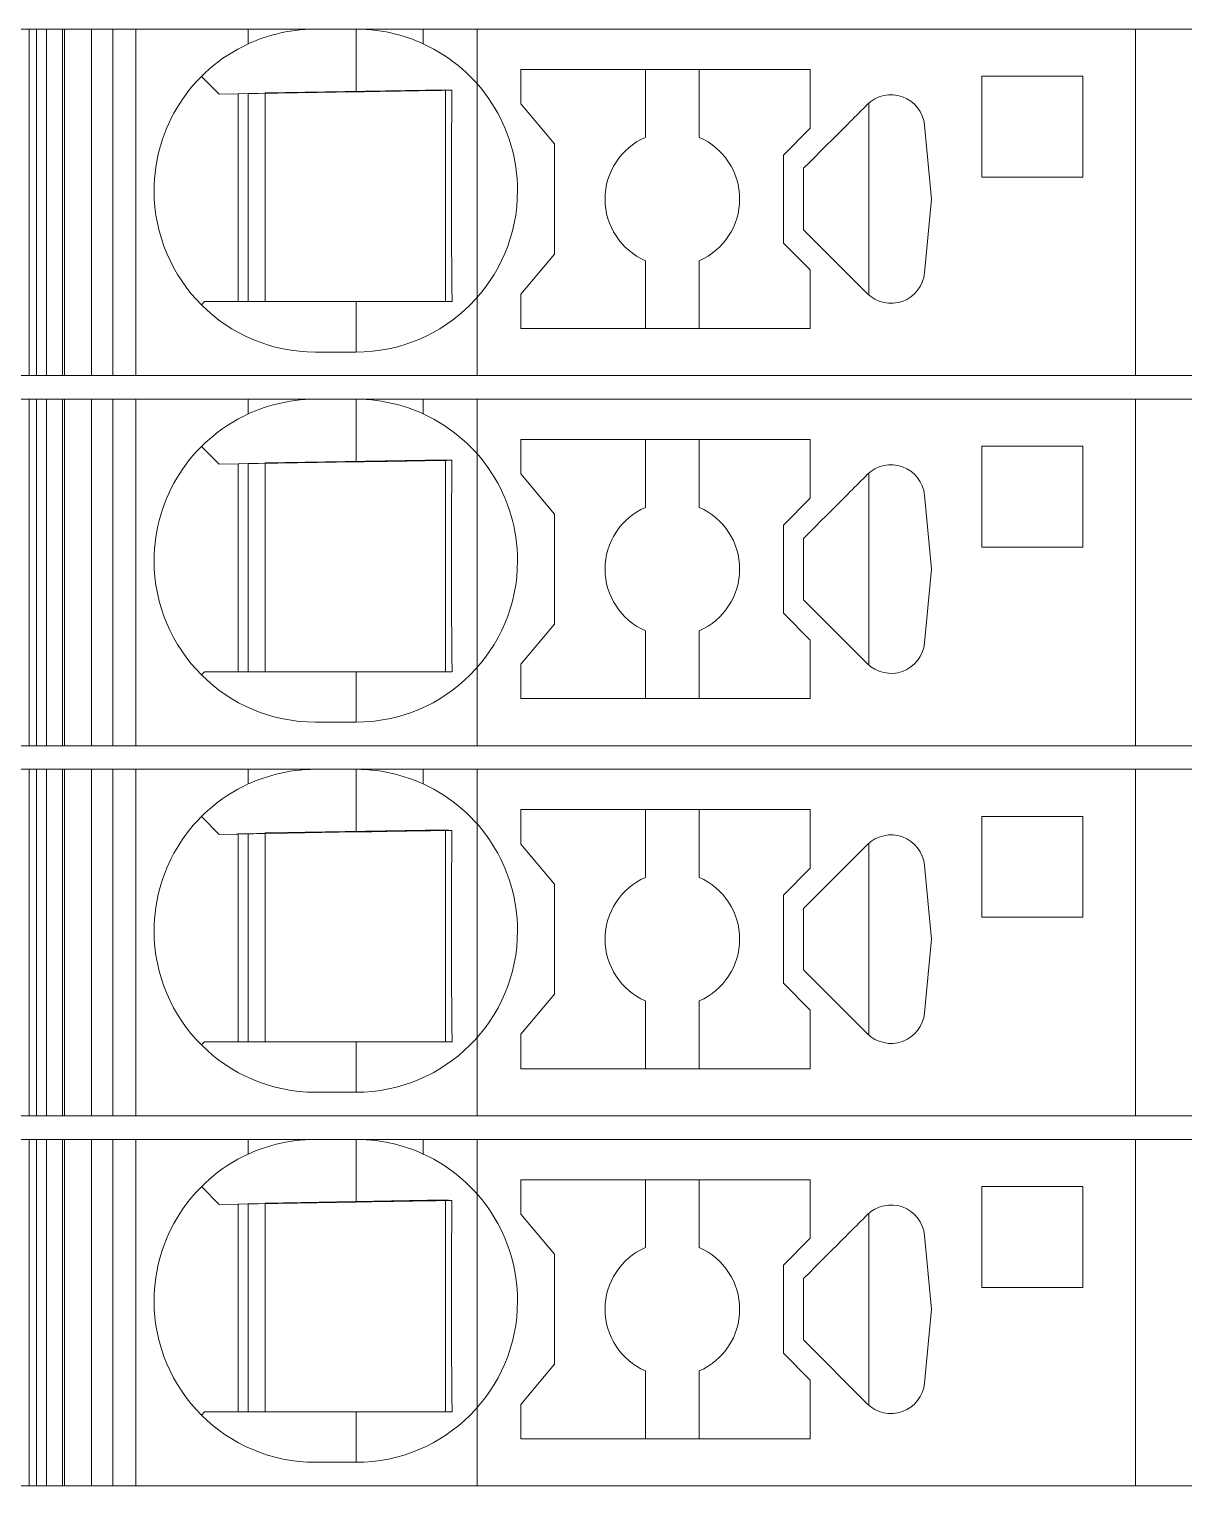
# Model space of a CAD drawing. Header units: millimetres. Extents: x 0 to 1680, y 0 to 1188.
# Drawn here: x 919.89 to 937.05, y 325.85 to 347.5 of the extents above; entities that cross this region are included whole.
import ezdxf
from ezdxf.enums import TextEntityAlignment as Align

# ---------------------------------------------------------------- set-up
doc = ezdxf.new("R2010")
doc.units = ezdxf.units.MM
for name, color, linetype, lineweight in [('EPLAN309', 5, 'Continuous', 5), ('EPLAN493', 5, 'Continuous', 5), ('MAIN-1', 7, 'Continuous', 5), ('MAIN-2', 7, 'Continuous', 5)]:
    doc.layers.add(name, color=color, linetype=linetype, lineweight=lineweight)
doc.styles.add('Tahoma', font='')
doc.styles.get('Tahoma').set_extended_font_data('Tahoma')

# ---------------------------------------------------------------- blocks, each defined once
blk = doc.blocks.new('EPLSYM_LibrarySPECIAL_Symbol12_Variant0_Placement8_50')
at = {"layer": 'EPLAN309', "lineweight": 13, "ltscale": 16}
blk.add_lwpolyline([(0, -5.15), (68.15, -5.15), (68.15, 0), (0, 0)], close=True, dxfattribs=at)
at = {"layer": 'EPLAN493', "color": 5, "style": 'Tahoma'}
blk.add_attdef('17_20450', text='', height=2.3478, dxfattribs=at).set_placement((0, -21.83478), align=Align.MIDDLE_RIGHT)
blk = doc.blocks.new('EPLSYM_LibrarySPECIAL_Symbol12_Variant0_Placement8_51')
at = {"layer": 'EPLAN309', "lineweight": 13, "ltscale": 16}
blk.add_lwpolyline([(0, -5.15), (68.15, -5.15), (68.15, 0), (0, 0)], close=True, dxfattribs=at)
at = {"layer": 'EPLAN493', "color": 5, "style": 'Tahoma'}
blk.add_attdef('17_20450', text='', height=2.3478, dxfattribs=at).set_placement((0, -21.83478), align=Align.MIDDLE_RIGHT)
blk = doc.blocks.new('EPLSYM_LibrarySPECIAL_Symbol12_Variant0_Placement8_52')
at = {"layer": 'EPLAN309', "lineweight": 13, "ltscale": 16}
blk.add_lwpolyline([(0, -5.15), (68.15, -5.15), (68.15, 0), (0, 0)], close=True, dxfattribs=at)
at = {"layer": 'EPLAN493', "color": 5, "style": 'Tahoma'}
blk.add_attdef('17_20450', text='', height=2.3478, dxfattribs=at).set_placement((0, -21.83478), align=Align.MIDDLE_RIGHT)
blk = doc.blocks.new('EPLSYM_LibrarySPECIAL_Symbol12_Variant0_Placement8_53')
at = {"layer": 'EPLAN309', "lineweight": 13, "ltscale": 16}
blk.add_lwpolyline([(0, -5.15), (68.15, -5.15), (68.15, 0), (0, 0)], close=True, dxfattribs=at)
at = {"layer": 'EPLAN493', "color": 5, "style": 'Tahoma'}
blk.add_attdef('17_20450', text='', height=2.3478, dxfattribs=at).set_placement((0, -21.83478), align=Align.MIDDLE_RIGHT)

msp = doc.modelspace()

# ---------------------------------------------------------------- linework, layer by layer
at = {"layer": 'MAIN-1'}
for p, q in [((920.001, 347.5), (919.893, 347.5)), ((919.893, 342.35), (919.893, 347.5)), ((920.001, 347.5), (923.15, 347.5)), ((920.001, 342.35), (920.001, 347.5)), ((923.15, 347.5), (924.15, 347.5)), ((923.15, 347.5), (923.15, 347.282)), ((923.846, 347.481), (923.921, 347.489)), ((923.921, 347.489), (923.997, 347.495)), ((923.997, 347.495), (924.073, 347.499)), ((924.073, 347.499), (924.15, 347.5)), ((924.75, 347.5), (924.15, 347.5)), ((924.827, 347.499), (924.75, 347.5)), ((925.75, 347.5), (924.75, 347.5)), ((924.75, 346.568), (924.75, 347.5)), ((924.903, 347.495), (924.827, 347.499)), ((924.979, 347.489), (924.903, 347.495)), ((925.054, 347.481), (924.979, 347.489)), ((925.75, 347.5), (936.332, 347.5)), ((925.75, 347.5), (925.75, 347.282)), ((937.05, 347.5), (936.332, 347.5)), ((936.332, 342.35), (936.332, 347.5)), ((923.15, 347.282), (923.202, 347.305)), ((923.202, 347.305), (923.256, 347.327)), ((923.256, 347.327), (923.313, 347.349)), ((923.313, 347.349), (923.372, 347.37)), ((923.372, 347.37), (923.433, 347.39)), ((923.433, 347.39), (923.497, 347.409)), ((923.497, 347.409), (923.563, 347.427)), ((923.563, 347.427), (923.631, 347.443)), ((923.631, 347.443), (923.701, 347.458)), ((923.701, 347.458), (923.772, 347.47)), ((923.772, 347.47), (923.846, 347.481)), ((925.128, 347.47), (925.054, 347.481)), ((925.199, 347.458), (925.128, 347.47)), ((925.269, 347.443), (925.199, 347.458)), ((925.337, 347.427), (925.269, 347.443)), ((925.403, 347.409), (925.337, 347.427)), ((925.467, 347.39), (925.403, 347.409)), ((925.528, 347.37), (925.467, 347.39)), ((925.587, 347.349), (925.528, 347.37)), ((925.644, 347.327), (925.587, 347.349)), ((925.698, 347.305), (925.644, 347.327)), ((925.75, 347.282), (925.698, 347.305)), ((927.2, 346.9), (927.2, 346.389)), ((931.5, 346.9), (927.2, 346.9)), ((929.05, 346.9), (929.05, 345.892)), ((929.85, 345.892), (929.85, 346.9)), ((931.5, 346.029), (931.5, 346.9)), ((922.453, 346.797), (922.717, 346.533)), ((934.05, 346.8), (934.05, 345.3)), ((935.55, 346.8), (934.05, 346.8)), ((935.55, 345.3), (935.55, 346.8)), ((922.717, 346.533), (924.75, 346.568)), ((923, 343.45), (923, 346.538)), ((923.15, 346.54), (923.15, 343.45)), ((923.4, 343.45), (923.4, 346.545)), ((924.87, 346.57), (924.75, 346.568)), ((924.987, 346.572), (924.87, 346.57)), ((925.1, 346.574), (924.987, 346.572)), ((925.209, 346.576), (925.1, 346.574)), ((925.313, 346.578), (925.209, 346.576)), ((925.412, 346.579), (925.313, 346.578)), ((925.507, 346.581), (925.412, 346.579)), ((925.599, 346.583), (925.507, 346.581)), ((925.688, 346.584), (925.599, 346.583)), ((925.774, 346.586), (925.688, 346.584)), ((925.858, 346.587), (925.774, 346.586)), ((925.94, 346.588), (925.858, 346.587)), ((926.02, 346.59), (925.94, 346.588)), ((926.099, 346.591), (926.02, 346.59)), ((926.079, 343.45), (926.079, 346.591)), ((926.176, 346.592), (926.099, 346.591)), ((926.174, 346.377), (926.175, 346.45)), ((926.175, 346.45), (926.176, 346.522)), ((926.176, 346.522), (926.176, 346.592)), ((926.172, 346.149), (926.173, 346.227)), ((926.173, 346.303), (926.174, 346.377)), ((926.173, 346.227), (926.173, 346.303)), ((927.7, 345.793), (927.2, 346.389)), ((932.158, 346.191), (932.127, 346.159)), ((932.19, 346.222), (932.158, 346.191)), ((932.221, 346.253), (932.19, 346.222)), ((932.252, 346.285), (932.221, 346.253)), ((932.284, 346.316), (932.252, 346.285)), ((932.315, 346.347), (932.284, 346.316)), ((932.346, 346.379), (932.315, 346.347)), ((932.367, 346.398), (932.367, 343.552)), ((926.17, 345.988), (926.171, 346.07)), ((926.17, 345.904), (926.17, 345.988)), ((926.171, 346.07), (926.172, 346.149)), ((931.1, 345.629), (931.5, 346.029)), ((931.943, 345.975), (931.902, 345.934)), ((931.983, 346.015), (931.943, 345.975)), ((932.021, 346.053), (931.983, 346.015)), ((932.058, 346.09), (932.021, 346.053)), ((932.094, 346.126), (932.058, 346.09)), ((932.127, 346.159), (932.094, 346.126)), ((933.302, 344.975), (933.198, 346.072)), ((926.169, 345.817), (926.17, 345.904)), ((926.169, 345.726), (926.169, 345.817)), ((927.7, 344.157), (927.7, 345.793)), ((931.742, 345.774), (931.658, 345.69)), ((931.823, 345.856), (931.742, 345.774)), ((931.902, 345.934), (931.823, 345.856)), ((926.168, 345.632), (926.169, 345.726)), ((926.168, 345.534), (926.168, 345.632)), ((931.1, 345.629), (931.1, 344.321)), ((931.572, 345.604), (931.486, 345.518)), ((931.658, 345.69), (931.572, 345.604)), ((926.167, 345.431), (926.168, 345.534)), ((926.167, 345.324), (926.167, 345.431)), ((926.167, 345.213), (926.167, 345.324)), ((931.486, 345.518), (931.4, 345.432)), ((931.4, 345.302), (931.4, 345.432)), ((926.167, 345.1), (926.167, 345.213)), ((931.4, 345.171), (931.4, 345.302)), ((931.4, 345.04), (931.4, 345.171)), ((934.05, 345.3), (935.55, 345.3)), ((926.167, 344.979), (926.167, 345.1)), ((926.167, 344.861), (926.167, 344.979)), ((931.4, 344.91), (931.4, 345.04)), ((931.4, 344.779), (931.4, 344.91)), ((933.198, 343.878), (933.302, 344.975)), ((926.167, 344.747), (926.167, 344.861)), ((926.168, 344.638), (926.167, 344.747)), ((931.4, 344.648), (931.4, 344.779)), ((926.168, 344.534), (926.168, 344.638)), ((926.169, 344.434), (926.168, 344.534)), ((931.4, 344.518), (931.4, 344.648)), ((931.4, 344.518), (932.346, 343.571)), ((926.169, 344.339), (926.169, 344.434)), ((926.17, 344.248), (926.169, 344.339)), ((926.171, 344.159), (926.17, 344.248)), ((931.5, 343.921), (931.1, 344.321)), ((926.172, 344.073), (926.171, 344.159)), ((926.172, 343.99), (926.172, 344.073)), ((927.2, 343.561), (927.7, 344.157)), ((929.05, 343.05), (929.05, 344.058)), ((929.85, 343.05), (929.85, 344.058)), ((926.173, 343.908), (926.172, 343.99)), ((926.174, 343.829), (926.173, 343.908)), ((926.175, 343.75), (926.174, 343.829)), ((931.5, 343.05), (931.5, 343.921)), ((926.176, 343.674), (926.175, 343.75)), ((926.176, 343.598), (926.176, 343.674)), ((926.177, 343.524), (926.176, 343.598)), ((922.5, 343.45), (922.453, 343.403)), ((922.5, 343.45), (924.75, 343.45)), ((924.75, 343.45), (924.842, 343.45)), ((924.75, 343.45), (924.75, 342.7)), ((924.842, 343.45), (924.933, 343.45)), ((924.933, 343.45), (925.023, 343.45)), ((925.023, 343.45), (925.11, 343.45)), ((925.11, 343.45), (925.195, 343.45)), ((925.195, 343.45), (925.278, 343.45)), ((925.278, 343.45), (925.358, 343.45)), ((925.358, 343.45), (925.436, 343.45)), ((925.436, 343.45), (925.511, 343.45)), ((925.511, 343.45), (925.585, 343.45)), ((925.585, 343.45), (925.657, 343.45)), ((925.657, 343.45), (925.726, 343.45)), ((925.726, 343.45), (925.795, 343.45)), ((925.795, 343.45), (925.861, 343.45)), ((925.861, 343.45), (925.927, 343.45)), ((925.927, 343.45), (925.991, 343.45)), ((925.991, 343.45), (926.055, 343.45)), ((926.055, 343.45), (926.117, 343.45)), ((926.117, 343.45), (926.178, 343.45)), ((926.178, 343.45), (926.177, 343.524)), ((927.2, 343.561), (927.2, 343.05)), ((931.5, 343.05), (927.2, 343.05)), ((924.75, 342.7), (924.15, 342.7)), ((920.001, 342.35), (919.893, 342.35)), ((920.001, 342.35), (936.332, 342.35)), ((937.05, 342.35), (936.332, 342.35)), ((920.001, 342), (919.893, 342)), ((919.893, 336.85), (919.893, 342)), ((920.001, 342), (923.15, 342)), ((920.001, 336.85), (920.001, 342)), ((923.15, 342), (924.15, 342)), ((923.15, 342), (923.15, 341.782)), ((923.313, 341.849), (923.372, 341.87)), ((923.372, 341.87), (923.433, 341.89)), ((923.433, 341.89), (923.497, 341.909)), ((923.497, 341.909), (923.563, 341.927)), ((923.563, 341.927), (923.631, 341.943)), ((923.631, 341.943), (923.701, 341.958)), ((923.701, 341.958), (923.772, 341.97)), ((923.772, 341.97), (923.846, 341.981)), ((923.846, 341.981), (923.921, 341.989)), ((923.921, 341.989), (923.997, 341.995)), ((923.997, 341.995), (924.073, 341.999)), ((924.073, 341.999), (924.15, 342)), ((924.75, 342), (924.15, 342)), ((924.827, 341.999), (924.75, 342)), ((925.75, 342), (924.75, 342)), ((924.75, 341.068), (924.75, 342)), ((924.903, 341.995), (924.827, 341.999)), ((924.979, 341.989), (924.903, 341.995)), ((925.054, 341.981), (924.979, 341.989)), ((925.128, 341.97), (925.054, 341.981)), ((925.199, 341.958), (925.128, 341.97)), ((925.269, 341.943), (925.199, 341.958)), ((925.337, 341.927), (925.269, 341.943)), ((925.403, 341.909), (925.337, 341.927)), ((925.467, 341.89), (925.403, 341.909)), ((925.528, 341.87), (925.467, 341.89)), ((925.587, 341.849), (925.528, 341.87)), ((925.75, 342), (936.332, 342)), ((925.75, 342), (925.75, 341.782)), ((937.05, 342), (936.332, 342)), ((936.332, 336.85), (936.332, 342)), ((923.15, 341.782), (923.202, 341.805)), ((923.202, 341.805), (923.256, 341.827)), ((923.256, 341.827), (923.313, 341.849)), ((925.644, 341.827), (925.587, 341.849)), ((925.698, 341.805), (925.644, 341.827)), ((925.75, 341.782), (925.698, 341.805)), ((922.453, 341.297), (922.717, 341.033)), ((927.2, 341.4), (927.2, 340.889)), ((931.5, 341.4), (927.2, 341.4)), ((929.05, 341.4), (929.05, 340.392)), ((929.85, 340.392), (929.85, 341.4)), ((931.5, 340.529), (931.5, 341.4)), ((934.05, 341.3), (934.05, 339.8)), ((935.55, 341.3), (934.05, 341.3)), ((935.55, 339.8), (935.55, 341.3)), ((922.717, 341.033), (924.75, 341.068)), ((923, 337.95), (923, 341.038)), ((923.15, 341.04), (923.15, 337.95)), ((923.4, 337.95), (923.4, 341.045)), ((924.87, 341.07), (924.75, 341.068)), ((924.987, 341.072), (924.87, 341.07)), ((925.1, 341.074), (924.987, 341.072)), ((925.209, 341.076), (925.1, 341.074)), ((925.313, 341.078), (925.209, 341.076)), ((925.412, 341.079), (925.313, 341.078)), ((925.507, 341.081), (925.412, 341.079)), ((925.599, 341.083), (925.507, 341.081)), ((925.688, 341.084), (925.599, 341.083)), ((925.774, 341.086), (925.688, 341.084)), ((925.858, 341.087), (925.774, 341.086)), ((925.94, 341.088), (925.858, 341.087)), ((926.02, 341.09), (925.94, 341.088)), ((926.099, 341.091), (926.02, 341.09)), ((926.079, 337.95), (926.079, 341.091)), ((926.176, 341.092), (926.099, 341.091)), ((926.175, 340.95), (926.176, 341.022)), ((926.176, 341.022), (926.176, 341.092)), ((926.173, 340.803), (926.174, 340.877)), ((926.173, 340.727), (926.173, 340.803)), ((926.174, 340.877), (926.175, 340.95)), ((927.7, 340.293), (927.2, 340.889)), ((932.252, 340.785), (932.221, 340.753)), ((932.284, 340.816), (932.252, 340.785)), ((932.315, 340.847), (932.284, 340.816)), ((932.346, 340.879), (932.315, 340.847)), ((932.367, 340.898), (932.367, 338.052)), ((926.17, 340.488), (926.171, 340.57)), ((926.171, 340.57), (926.172, 340.649)), ((926.172, 340.649), (926.173, 340.727)), ((932.058, 340.59), (932.021, 340.553)), ((932.094, 340.626), (932.058, 340.59)), ((932.127, 340.659), (932.094, 340.626)), ((932.158, 340.691), (932.127, 340.659)), ((932.19, 340.722), (932.158, 340.691)), ((932.221, 340.753), (932.19, 340.722)), ((933.302, 339.475), (933.198, 340.572)), ((926.169, 340.317), (926.17, 340.404)), ((926.17, 340.404), (926.17, 340.488)), ((931.1, 340.129), (931.5, 340.529)), ((931.823, 340.356), (931.742, 340.274)), ((931.902, 340.434), (931.823, 340.356)), ((931.943, 340.475), (931.902, 340.434)), ((931.983, 340.515), (931.943, 340.475)), ((932.021, 340.553), (931.983, 340.515)), ((926.168, 340.132), (926.169, 340.226)), ((926.168, 340.034), (926.168, 340.132)), ((926.169, 340.226), (926.169, 340.317)), ((927.7, 338.657), (927.7, 340.293)), ((931.1, 340.129), (931.1, 338.821)), ((931.658, 340.19), (931.572, 340.104)), ((931.742, 340.274), (931.658, 340.19)), ((926.167, 339.931), (926.168, 340.034)), ((926.167, 339.824), (926.167, 339.931)), ((931.486, 340.018), (931.4, 339.932)), ((931.4, 339.802), (931.4, 339.932)), ((931.572, 340.104), (931.486, 340.018)), ((926.167, 339.713), (926.167, 339.824)), ((926.167, 339.6), (926.167, 339.713)), ((931.4, 339.671), (931.4, 339.802)), ((934.05, 339.8), (935.55, 339.8)), ((926.167, 339.479), (926.167, 339.6)), ((926.167, 339.361), (926.167, 339.479)), ((931.4, 339.54), (931.4, 339.671)), ((931.4, 339.41), (931.4, 339.54)), ((933.198, 338.378), (933.302, 339.475)), ((926.167, 339.247), (926.167, 339.361)), ((931.4, 339.279), (931.4, 339.41)), ((931.4, 339.148), (931.4, 339.279)), ((926.168, 339.138), (926.167, 339.247)), ((926.168, 339.034), (926.168, 339.138)), ((931.4, 339.018), (931.4, 339.148)), ((926.169, 338.934), (926.168, 339.034)), ((926.169, 338.839), (926.169, 338.934)), ((926.17, 338.748), (926.169, 338.839)), ((931.4, 339.018), (932.346, 338.071)), ((926.171, 338.659), (926.17, 338.748)), ((926.172, 338.573), (926.171, 338.659)), ((927.2, 338.061), (927.7, 338.657)), ((931.5, 338.421), (931.1, 338.821)), ((926.172, 338.49), (926.172, 338.573)), ((926.173, 338.408), (926.172, 338.49)), ((926.174, 338.329), (926.173, 338.408)), ((929.05, 337.55), (929.05, 338.558)), ((929.85, 337.55), (929.85, 338.558)), ((931.5, 337.55), (931.5, 338.421)), ((926.175, 338.25), (926.174, 338.329)), ((926.176, 338.174), (926.175, 338.25)), ((926.176, 338.098), (926.176, 338.174)), ((926.177, 338.024), (926.176, 338.098)), ((926.178, 337.95), (926.177, 338.024)), ((927.2, 338.061), (927.2, 337.55)), ((922.5, 337.95), (922.453, 337.903)), ((922.5, 337.95), (924.75, 337.95)), ((924.75, 337.95), (924.842, 337.95)), ((924.75, 337.95), (924.75, 337.2)), ((924.842, 337.95), (924.933, 337.95)), ((924.933, 337.95), (925.023, 337.95)), ((925.023, 337.95), (925.11, 337.95)), ((925.11, 337.95), (925.195, 337.95)), ((925.195, 337.95), (925.278, 337.95)), ((925.278, 337.95), (925.358, 337.95)), ((925.358, 337.95), (925.436, 337.95)), ((925.436, 337.95), (925.511, 337.95)), ((925.511, 337.95), (925.585, 337.95)), ((925.585, 337.95), (925.657, 337.95)), ((925.657, 337.95), (925.726, 337.95)), ((925.726, 337.95), (925.795, 337.95)), ((925.795, 337.95), (925.861, 337.95)), ((925.861, 337.95), (925.927, 337.95)), ((925.927, 337.95), (925.991, 337.95)), ((925.991, 337.95), (926.055, 337.95)), ((926.055, 337.95), (926.117, 337.95)), ((926.117, 337.95), (926.178, 337.95)), ((931.5, 337.55), (927.2, 337.55)), ((924.75, 337.2), (924.15, 337.2)), ((920.001, 336.85), (919.893, 336.85)), ((920.001, 336.85), (936.332, 336.85)), ((937.05, 336.85), (936.332, 336.85)), ((920.001, 336.5), (919.893, 336.5)), ((919.893, 331.35), (919.893, 336.5)), ((920.001, 336.5), (923.15, 336.5)), ((920.001, 331.35), (920.001, 336.5)), ((923.15, 336.5), (924.15, 336.5)), ((923.15, 336.5), (923.15, 336.282)), ((923.563, 336.427), (923.631, 336.443)), ((923.631, 336.443), (923.701, 336.458)), ((923.701, 336.458), (923.772, 336.47)), ((923.772, 336.47), (923.846, 336.481)), ((923.846, 336.481), (923.921, 336.489)), ((923.921, 336.489), (923.997, 336.495)), ((923.997, 336.495), (924.073, 336.499)), ((924.073, 336.499), (924.15, 336.5)), ((924.75, 336.5), (924.15, 336.5)), ((924.827, 336.499), (924.75, 336.5)), ((925.75, 336.5), (924.75, 336.5)), ((924.75, 335.568), (924.75, 336.5)), ((924.903, 336.495), (924.827, 336.499)), ((924.979, 336.489), (924.903, 336.495)), ((925.054, 336.481), (924.979, 336.489)), ((925.128, 336.47), (925.054, 336.481)), ((925.199, 336.458), (925.128, 336.47)), ((925.269, 336.443), (925.199, 336.458)), ((925.337, 336.427), (925.269, 336.443)), ((925.75, 336.5), (936.332, 336.5)), ((925.75, 336.5), (925.75, 336.282)), ((937.05, 336.5), (936.332, 336.5)), ((936.332, 331.35), (936.332, 336.5)), ((923.15, 336.282), (923.202, 336.305)), ((923.202, 336.305), (923.256, 336.327)), ((923.256, 336.327), (923.313, 336.349)), ((923.313, 336.349), (923.372, 336.37)), ((923.372, 336.37), (923.433, 336.39)), ((923.433, 336.39), (923.497, 336.409)), ((923.497, 336.409), (923.563, 336.427)), ((925.403, 336.409), (925.337, 336.427)), ((925.467, 336.39), (925.403, 336.409)), ((925.528, 336.37), (925.467, 336.39)), ((925.587, 336.349), (925.528, 336.37)), ((925.644, 336.327), (925.587, 336.349)), ((925.698, 336.305), (925.644, 336.327)), ((925.75, 336.282), (925.698, 336.305)), ((922.453, 335.797), (922.717, 335.533)), ((927.2, 335.9), (927.2, 335.389)), ((931.5, 335.9), (927.2, 335.9)), ((929.05, 335.9), (929.05, 334.892)), ((929.85, 334.892), (929.85, 335.9)), ((931.5, 335.029), (931.5, 335.9)), ((934.05, 335.8), (934.05, 334.3)), ((935.55, 335.8), (934.05, 335.8)), ((935.55, 334.3), (935.55, 335.8)), ((925.209, 335.576), (925.1, 335.574)), ((925.313, 335.578), (925.209, 335.576)), ((925.412, 335.579), (925.313, 335.578)), ((925.507, 335.581), (925.412, 335.579)), ((925.599, 335.583), (925.507, 335.581)), ((925.688, 335.584), (925.599, 335.583)), ((925.774, 335.586), (925.688, 335.584)), ((925.858, 335.587), (925.774, 335.586)), ((925.94, 335.588), (925.858, 335.587)), ((926.02, 335.59), (925.94, 335.588)), ((926.099, 335.591), (926.02, 335.59)), ((926.079, 332.45), (926.079, 335.591)), ((926.176, 335.592), (926.099, 335.591)), ((926.176, 335.522), (926.176, 335.592)), ((922.717, 335.533), (924.75, 335.568)), ((923, 332.45), (923, 335.538)), ((923.15, 335.54), (923.15, 332.45)), ((923.4, 332.45), (923.4, 335.545)), ((924.87, 335.57), (924.75, 335.568)), ((924.987, 335.572), (924.87, 335.57)), ((925.1, 335.574), (924.987, 335.572)), ((926.173, 335.303), (926.174, 335.377)), ((926.174, 335.377), (926.175, 335.45)), ((926.175, 335.45), (926.176, 335.522)), ((927.7, 334.793), (927.2, 335.389)), ((932.346, 335.379), (932.315, 335.347)), ((932.367, 335.398), (932.367, 332.552)), ((926.171, 335.07), (926.172, 335.149)), ((926.172, 335.149), (926.173, 335.227)), ((926.173, 335.227), (926.173, 335.303)), ((932.127, 335.159), (932.094, 335.126)), ((932.158, 335.191), (932.127, 335.159)), ((932.19, 335.222), (932.158, 335.191)), ((932.221, 335.253), (932.19, 335.222)), ((932.252, 335.285), (932.221, 335.253)), ((932.284, 335.316), (932.252, 335.285)), ((932.315, 335.347), (932.284, 335.316)), ((926.17, 334.988), (926.171, 335.07)), ((926.17, 334.904), (926.17, 334.988)), ((931.1, 334.629), (931.5, 335.029)), ((931.902, 334.934), (931.823, 334.856)), ((931.943, 334.975), (931.902, 334.934)), ((931.983, 335.015), (931.943, 334.975)), ((932.021, 335.053), (931.983, 335.015)), ((932.058, 335.09), (932.021, 335.053)), ((932.094, 335.126), (932.058, 335.09)), ((933.302, 333.975), (933.198, 335.072)), ((926.168, 334.632), (926.169, 334.726)), ((926.169, 334.817), (926.17, 334.904)), ((926.169, 334.726), (926.169, 334.817)), ((927.7, 333.157), (927.7, 334.793)), ((931.742, 334.774), (931.658, 334.69)), ((931.823, 334.856), (931.742, 334.774)), ((926.167, 334.431), (926.168, 334.534)), ((926.168, 334.534), (926.168, 334.632)), ((931.1, 334.629), (931.1, 333.321)), ((931.486, 334.518), (931.4, 334.432)), ((931.572, 334.604), (931.486, 334.518)), ((931.658, 334.69), (931.572, 334.604)), ((926.167, 334.324), (926.167, 334.431)), ((926.167, 334.213), (926.167, 334.324)), ((931.4, 334.302), (931.4, 334.432)), ((931.4, 334.171), (931.4, 334.302)), ((934.05, 334.3), (935.55, 334.3)), ((926.167, 334.1), (926.167, 334.213)), ((926.167, 333.979), (926.167, 334.1)), ((931.4, 334.04), (931.4, 334.171)), ((926.167, 333.861), (926.167, 333.979)), ((926.167, 333.747), (926.167, 333.861)), ((931.4, 333.91), (931.4, 334.04)), ((931.4, 333.779), (931.4, 333.91)), ((933.198, 332.878), (933.302, 333.975)), ((926.168, 333.638), (926.167, 333.747)), ((926.168, 333.534), (926.168, 333.638)), ((931.4, 333.648), (931.4, 333.779)), ((931.4, 333.518), (931.4, 333.648)), ((926.169, 333.434), (926.168, 333.534)), ((926.169, 333.339), (926.169, 333.434)), ((931.4, 333.518), (932.346, 332.571)), ((926.17, 333.248), (926.169, 333.339)), ((926.171, 333.159), (926.17, 333.248)), ((931.5, 332.921), (931.1, 333.321)), ((926.172, 333.073), (926.171, 333.159)), ((926.172, 332.99), (926.172, 333.073)), ((926.173, 332.908), (926.172, 332.99)), ((927.2, 332.561), (927.7, 333.157)), ((929.05, 332.05), (929.05, 333.058)), ((929.85, 332.05), (929.85, 333.058)), ((926.174, 332.829), (926.173, 332.908)), ((926.175, 332.75), (926.174, 332.829)), ((931.5, 332.05), (931.5, 332.921)), ((926.176, 332.674), (926.175, 332.75)), ((926.176, 332.598), (926.176, 332.674)), ((926.177, 332.524), (926.176, 332.598)), ((927.2, 332.561), (927.2, 332.05)), ((922.5, 332.45), (922.453, 332.403)), ((922.5, 332.45), (924.75, 332.45)), ((924.75, 332.45), (924.842, 332.45)), ((924.75, 332.45), (924.75, 331.7)), ((924.842, 332.45), (924.933, 332.45)), ((924.933, 332.45), (925.023, 332.45)), ((925.023, 332.45), (925.11, 332.45)), ((925.11, 332.45), (925.195, 332.45)), ((925.195, 332.45), (925.278, 332.45)), ((925.278, 332.45), (925.358, 332.45)), ((925.358, 332.45), (925.436, 332.45)), ((925.436, 332.45), (925.511, 332.45)), ((925.511, 332.45), (925.585, 332.45)), ((925.585, 332.45), (925.657, 332.45)), ((925.657, 332.45), (925.726, 332.45)), ((925.726, 332.45), (925.795, 332.45)), ((925.795, 332.45), (925.861, 332.45)), ((925.861, 332.45), (925.927, 332.45)), ((925.927, 332.45), (925.991, 332.45)), ((925.991, 332.45), (926.055, 332.45)), ((926.055, 332.45), (926.117, 332.45)), ((926.117, 332.45), (926.178, 332.45)), ((926.178, 332.45), (926.177, 332.524)), ((931.5, 332.05), (927.2, 332.05)), ((924.75, 331.7), (924.15, 331.7)), ((920.001, 331.35), (919.893, 331.35)), ((920.001, 331.35), (936.332, 331.35)), ((937.05, 331.35), (936.332, 331.35)), ((920.001, 331), (919.893, 331)), ((919.893, 325.85), (919.893, 331)), ((920.001, 331), (923.15, 331)), ((920.001, 325.85), (920.001, 331)), ((923.15, 331), (924.15, 331)), ((923.15, 331), (923.15, 330.782)), ((923.202, 330.805), (923.256, 330.827)), ((923.256, 330.827), (923.313, 330.849)), ((923.313, 330.849), (923.372, 330.87)), ((923.372, 330.87), (923.433, 330.89)), ((923.433, 330.89), (923.497, 330.909)), ((923.497, 330.909), (923.563, 330.927)), ((923.563, 330.927), (923.631, 330.943)), ((923.631, 330.943), (923.701, 330.958)), ((923.701, 330.958), (923.772, 330.97)), ((923.772, 330.97), (923.846, 330.981)), ((923.846, 330.981), (923.921, 330.989)), ((923.921, 330.989), (923.997, 330.995)), ((923.997, 330.995), (924.073, 330.999)), ((924.073, 330.999), (924.15, 331)), ((924.75, 331), (924.15, 331)), ((924.827, 330.999), (924.75, 331)), ((925.75, 331), (924.75, 331)), ((924.75, 330.068), (924.75, 331)), ((924.903, 330.995), (924.827, 330.999)), ((924.979, 330.989), (924.903, 330.995)), ((925.054, 330.981), (924.979, 330.989)), ((925.128, 330.97), (925.054, 330.981)), ((925.199, 330.958), (925.128, 330.97)), ((925.269, 330.943), (925.199, 330.958)), ((925.337, 330.927), (925.269, 330.943)), ((925.403, 330.909), (925.337, 330.927)), ((925.467, 330.89), (925.403, 330.909)), ((925.528, 330.87), (925.467, 330.89)), ((925.587, 330.849), (925.528, 330.87)), ((925.644, 330.827), (925.587, 330.849)), ((925.698, 330.805), (925.644, 330.827)), ((925.75, 331), (936.332, 331)), ((925.75, 331), (925.75, 330.782)), ((937.05, 331), (936.332, 331)), ((936.332, 325.85), (936.332, 331)), ((923.15, 330.782), (923.202, 330.805)), ((925.75, 330.782), (925.698, 330.805)), ((927.2, 330.4), (927.2, 329.889)), ((931.5, 330.4), (927.2, 330.4)), ((929.05, 330.4), (929.05, 329.392)), ((929.85, 329.392), (929.85, 330.4)), ((931.5, 329.529), (931.5, 330.4)), ((922.453, 330.297), (922.717, 330.033)), ((934.05, 330.3), (934.05, 328.8)), ((935.55, 330.3), (934.05, 330.3)), ((935.55, 328.8), (935.55, 330.3)), ((922.717, 330.033), (924.75, 330.068)), ((923, 326.95), (923, 330.038)), ((923.15, 330.04), (923.15, 326.95)), ((923.4, 326.95), (923.4, 330.045)), ((924.87, 330.07), (924.75, 330.068)), ((924.987, 330.072), (924.87, 330.07)), ((925.1, 330.074), (924.987, 330.072)), ((925.209, 330.076), (925.1, 330.074)), ((925.313, 330.078), (925.209, 330.076)), ((925.412, 330.079), (925.313, 330.078)), ((925.507, 330.081), (925.412, 330.079)), ((925.599, 330.083), (925.507, 330.081)), ((925.688, 330.084), (925.599, 330.083)), ((925.774, 330.086), (925.688, 330.084)), ((925.858, 330.087), (925.774, 330.086)), ((925.94, 330.088), (925.858, 330.087)), ((926.02, 330.09), (925.94, 330.088)), ((926.099, 330.091), (926.02, 330.09)), ((926.079, 326.95), (926.079, 330.091)), ((926.176, 330.092), (926.099, 330.091)), ((926.174, 329.877), (926.175, 329.95)), ((926.175, 329.95), (926.176, 330.022)), ((926.176, 330.022), (926.176, 330.092)), ((926.173, 329.803), (926.174, 329.877)), ((926.173, 329.727), (926.173, 329.803)), ((927.7, 329.293), (927.2, 329.889)), ((932.221, 329.753), (932.19, 329.722)), ((932.252, 329.785), (932.221, 329.753)), ((932.284, 329.816), (932.252, 329.785)), ((932.315, 329.847), (932.284, 329.816)), ((932.346, 329.879), (932.315, 329.847)), ((932.367, 329.898), (932.367, 327.052)), ((926.17, 329.488), (926.171, 329.57)), ((926.171, 329.57), (926.172, 329.649)), ((926.172, 329.649), (926.173, 329.727)), ((931.1, 329.129), (931.5, 329.529)), ((931.983, 329.515), (931.943, 329.475)), ((932.021, 329.553), (931.983, 329.515)), ((932.058, 329.59), (932.021, 329.553)), ((932.094, 329.626), (932.058, 329.59)), ((932.127, 329.659), (932.094, 329.626)), ((932.158, 329.691), (932.127, 329.659)), ((932.19, 329.722), (932.158, 329.691)), ((933.302, 328.475), (933.198, 329.572)), ((926.169, 329.317), (926.17, 329.404)), ((926.169, 329.226), (926.169, 329.317)), ((926.17, 329.404), (926.17, 329.488)), ((931.823, 329.356), (931.742, 329.274)), ((931.902, 329.434), (931.823, 329.356)), ((931.943, 329.475), (931.902, 329.434)), ((926.168, 329.132), (926.169, 329.226)), ((926.168, 329.034), (926.168, 329.132)), ((927.7, 327.657), (927.7, 329.293)), ((931.1, 329.129), (931.1, 327.821)), ((931.572, 329.104), (931.486, 329.018)), ((931.658, 329.19), (931.572, 329.104)), ((931.742, 329.274), (931.658, 329.19)), ((926.167, 328.931), (926.168, 329.034)), ((926.167, 328.824), (926.167, 328.931)), ((931.486, 329.018), (931.4, 328.932)), ((931.4, 328.802), (931.4, 328.932)), ((926.167, 328.713), (926.167, 328.824)), ((926.167, 328.6), (926.167, 328.713)), ((931.4, 328.671), (931.4, 328.802)), ((931.4, 328.54), (931.4, 328.671)), ((934.05, 328.8), (935.55, 328.8)), ((926.167, 328.479), (926.167, 328.6)), ((926.167, 328.361), (926.167, 328.479)), ((931.4, 328.41), (931.4, 328.54)), ((933.198, 327.378), (933.302, 328.475)), ((926.167, 328.247), (926.167, 328.361)), ((926.168, 328.138), (926.167, 328.247)), ((931.4, 328.279), (931.4, 328.41)), ((931.4, 328.148), (931.4, 328.279)), ((926.168, 328.034), (926.168, 328.138)), ((926.169, 327.934), (926.168, 328.034)), ((931.4, 328.018), (931.4, 328.148)), ((931.4, 328.018), (932.346, 327.071)), ((926.169, 327.839), (926.169, 327.934)), ((926.17, 327.748), (926.169, 327.839)), ((931.5, 327.421), (931.1, 327.821)), ((926.171, 327.659), (926.17, 327.748)), ((926.172, 327.573), (926.171, 327.659)), ((926.172, 327.49), (926.172, 327.573)), ((927.2, 327.061), (927.7, 327.657)), ((926.173, 327.408), (926.172, 327.49)), ((926.174, 327.329), (926.173, 327.408)), ((929.05, 326.55), (929.05, 327.558)), ((929.85, 326.55), (929.85, 327.558)), ((931.5, 326.55), (931.5, 327.421)), ((926.175, 327.25), (926.174, 327.329)), ((926.176, 327.174), (926.175, 327.25)), ((926.176, 327.098), (926.176, 327.174)), ((922.5, 326.95), (922.453, 326.903)), ((922.5, 326.95), (924.75, 326.95)), ((924.75, 326.95), (924.842, 326.95)), ((924.75, 326.95), (924.75, 326.2)), ((924.842, 326.95), (924.933, 326.95)), ((924.933, 326.95), (925.023, 326.95)), ((925.023, 326.95), (925.11, 326.95)), ((925.11, 326.95), (925.195, 326.95)), ((925.195, 326.95), (925.278, 326.95)), ((925.278, 326.95), (925.358, 326.95)), ((925.358, 326.95), (925.436, 326.95)), ((925.436, 326.95), (925.511, 326.95)), ((925.511, 326.95), (925.585, 326.95)), ((925.585, 326.95), (925.657, 326.95)), ((925.657, 326.95), (925.726, 326.95)), ((925.726, 326.95), (925.795, 326.95)), ((925.795, 326.95), (925.861, 326.95)), ((925.861, 326.95), (925.927, 326.95)), ((925.927, 326.95), (925.991, 326.95)), ((925.991, 326.95), (926.055, 326.95)), ((926.055, 326.95), (926.117, 326.95)), ((926.117, 326.95), (926.178, 326.95)), ((926.177, 327.024), (926.176, 327.098)), ((926.178, 326.95), (926.177, 327.024)), ((927.2, 327.061), (927.2, 326.55)), ((931.5, 326.55), (927.2, 326.55)), ((924.75, 326.2), (924.15, 326.2)), ((920.001, 325.85), (919.893, 325.85)), ((920.001, 325.85), (936.332, 325.85)), ((937.05, 325.85), (936.332, 325.85))]:
    msp.add_line(p, q, dxfattribs=at)
for centre, radius, start, end in [((924.15, 345.1), 2.4, 114.6244, 180), ((924.75, 345.1), 2.4, 0, 65.3756), ((932.7, 346.025), 0.5, 5.4404, 135), ((929.45, 344.975), 1, 113.5782, 180), ((929.45, 344.975), 1, 0, 66.4218), ((924.15, 345.1), 2.4, 180, 270), ((924.75, 345.1), 2.4, 270, 0), ((929.45, 344.975), 1, 180, 246.4218), ((929.45, 344.975), 1, 293.5782, 0), ((932.7, 343.925), 0.5, 225, 354.5596), ((924.15, 339.6), 2.4, 114.6244, 180), ((924.75, 339.6), 2.4, 0, 65.3756), ((932.7, 340.525), 0.5, 5.4404, 135), ((929.45, 339.475), 1, 113.5782, 180), ((929.45, 339.475), 1, 0, 66.4218), ((924.15, 339.6), 2.4, 180, 270), ((924.75, 339.6), 2.4, 270, 0), ((929.45, 339.475), 1, 180, 246.4218), ((929.45, 339.475), 1, 293.5782, 0), ((932.7, 338.425), 0.5, 225, 354.5596), ((924.15, 334.1), 2.4, 114.6244, 180), ((924.75, 334.1), 2.4, 0, 65.3756), ((932.7, 335.025), 0.5, 5.4404, 135), ((929.45, 333.975), 1, 113.5782, 180), ((929.45, 333.975), 1, 0, 66.4218), ((924.15, 334.1), 2.4, 180, 270), ((924.75, 334.1), 2.4, 270, 0), ((929.45, 333.975), 1, 180, 246.4218), ((929.45, 333.975), 1, 293.5782, 0), ((932.7, 332.925), 0.5, 225, 354.5596), ((924.15, 328.6), 2.4, 114.6244, 180), ((924.75, 328.6), 2.4, 0, 65.3756), ((932.7, 329.525), 0.5, 5.4404, 135), ((929.45, 328.475), 1, 113.5782, 180), ((929.45, 328.475), 1, 0, 66.4218), ((924.15, 328.6), 2.4, 180, 270), ((924.75, 328.6), 2.4, 270, 0), ((929.45, 328.475), 1, 180, 246.4218), ((929.45, 328.475), 1, 293.5782, 0), ((932.7, 327.425), 0.5, 225, 354.5596)]:
    msp.add_arc(centre, radius, start, end, dxfattribs=at)
at = {"layer": 'MAIN-2'}
for p, q in [((920.15, 347.5), (920.15, 342.35)), ((920.389, 342.35), (920.389, 347.5)), ((920.417, 347.5), (920.417, 342.35)), ((920.82, 347.5), (920.82, 342.35)), ((921.136, 342.35), (921.136, 347.5)), ((921.481, 347.5), (921.481, 342.35)), ((926.55, 342.35), (926.55, 347.5)), ((922.717, 346.533), (923, 346.538)), ((923.15, 346.542), (923, 346.539)), ((923, 346.539), (923, 346.538)), ((923, 346.538), (923, 346.538)), ((923.4, 346.548), (923.15, 346.543)), ((923.15, 346.542), (923.15, 346.543)), ((923.15, 346.542), (923.15, 346.54)), ((923.4, 346.553), (926.079, 346.6)), ((923.4, 346.548), (923.4, 346.553)), ((923.4, 346.545), (923.4, 346.548)), ((926.079, 346.6), (926.176, 346.592)), ((926.079, 346.591), (926.079, 346.6)), ((923.15, 343.45), (923.15, 343.45)), ((923.4, 343.45), (923.4, 343.45)), ((920.15, 342), (920.15, 336.85)), ((920.389, 336.85), (920.389, 342)), ((920.417, 342), (920.417, 336.85)), ((920.82, 342), (920.82, 336.85)), ((921.136, 336.85), (921.136, 342)), ((921.481, 342), (921.481, 336.85)), ((926.55, 336.85), (926.55, 342)), ((922.717, 341.033), (923, 341.038)), ((923.15, 341.042), (923, 341.039)), ((923, 341.039), (923, 341.038)), ((923, 341.038), (923, 341.038)), ((923.4, 341.048), (923.15, 341.043)), ((923.15, 341.042), (923.15, 341.043)), ((923.15, 341.042), (923.15, 341.04)), ((923.4, 341.053), (926.079, 341.1)), ((923.4, 341.048), (923.4, 341.053)), ((923.4, 341.045), (923.4, 341.048)), ((926.079, 341.1), (926.176, 341.092)), ((926.079, 341.091), (926.079, 341.1)), ((923.15, 337.95), (923.15, 337.95)), ((923.4, 337.95), (923.4, 337.95)), ((920.15, 336.5), (920.15, 331.35)), ((920.389, 331.35), (920.389, 336.5)), ((920.417, 336.5), (920.417, 331.35)), ((920.82, 336.5), (920.82, 331.35)), ((921.136, 331.35), (921.136, 336.5)), ((921.481, 336.5), (921.481, 331.35)), ((926.55, 331.35), (926.55, 336.5)), ((923.4, 335.553), (926.079, 335.6)), ((926.079, 335.6), (926.176, 335.592)), ((926.079, 335.591), (926.079, 335.6)), ((922.717, 335.533), (923, 335.538)), ((923.15, 335.542), (923, 335.539)), ((923, 335.539), (923, 335.538)), ((923, 335.538), (923, 335.538)), ((923.4, 335.548), (923.15, 335.543)), ((923.15, 335.542), (923.15, 335.543)), ((923.15, 335.542), (923.15, 335.54)), ((923.4, 335.548), (923.4, 335.553)), ((923.4, 335.545), (923.4, 335.548)), ((923.15, 332.45), (923.15, 332.45)), ((923.4, 332.45), (923.4, 332.45)), ((920.15, 331), (920.15, 325.85)), ((920.389, 325.85), (920.389, 331)), ((920.417, 331), (920.417, 325.85)), ((920.82, 331), (920.82, 325.85)), ((921.136, 325.85), (921.136, 331)), ((921.481, 331), (921.481, 325.85)), ((926.55, 325.85), (926.55, 331)), ((922.717, 330.033), (923, 330.038)), ((923.15, 330.042), (923, 330.039)), ((923, 330.039), (923, 330.038)), ((923, 330.038), (923, 330.038)), ((923.4, 330.048), (923.15, 330.043)), ((923.15, 330.042), (923.15, 330.043)), ((923.15, 330.042), (923.15, 330.04)), ((923.4, 330.053), (926.079, 330.1)), ((923.4, 330.048), (923.4, 330.053)), ((923.4, 330.045), (923.4, 330.048)), ((926.079, 330.1), (926.176, 330.092)), ((926.079, 330.091), (926.079, 330.1)), ((923.15, 326.95), (923.15, 326.95)), ((923.4, 326.95), (923.4, 326.95))]:
    msp.add_line(p, q, dxfattribs=at)

# ---------------------------------------------------------------- block references
for name, p in [('EPLSYM_LibrarySPECIAL_Symbol12_Variant0_Placement8_50', (901, 347.5)), ('EPLSYM_LibrarySPECIAL_Symbol12_Variant0_Placement8_51', (901, 342)), ('EPLSYM_LibrarySPECIAL_Symbol12_Variant0_Placement8_52', (901, 336.5)), ('EPLSYM_LibrarySPECIAL_Symbol12_Variant0_Placement8_53', (901, 331))]:
    msp.add_blockref(name, p)

doc.saveas('drawing.dxf')
